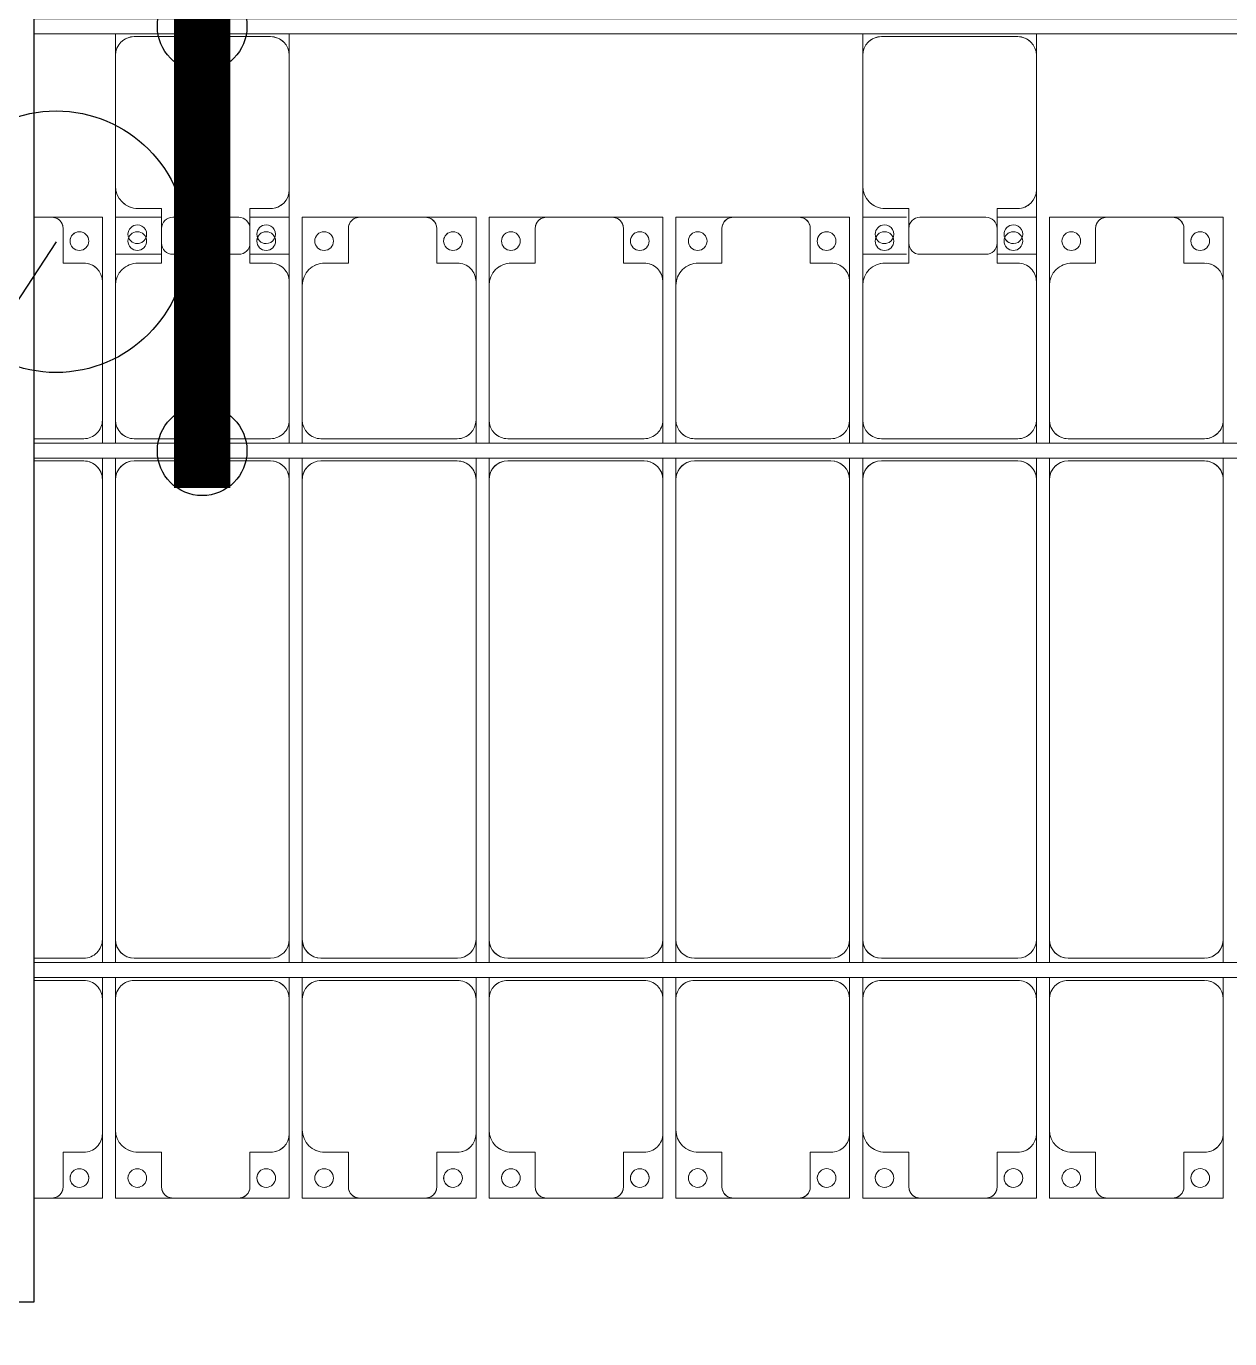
# Model space of a CAD drawing. Header units: millimetres. Extents: x -496478 to -186190, y -204059 to -87354.
# Drawn here: x -349212 to -345991, y -171095 to -167582 of the extents above; entities that cross this region are included whole.
import ezdxf

# ---------------------------------------------------------------- set-up
doc = ezdxf.new("R2010")
doc.units = ezdxf.units.MM
for name, color, linetype, lineweight in [('A-DETL-MBND', 5, 'Continuous', 9), ('A-GENM', 13, 'Continuous', 9), ('S-BEAM', 12, 'Continuous', 9)]:
    doc.layers.add(name, color=color, linetype=linetype, lineweight=lineweight)
for name, color, linetype in [('GC-BICH NEO', 6, 'Continuous'), ('GC-DAY NEO', 5, 'Continuous'), ('GC-HOP 40x60 GIA CUONG', 1, 'Continuous')]:
    doc.layers.add(name, color=color, linetype=linetype)

# ---------------------------------------------------------------- blocks, each defined once
blk = doc.blocks.new('Dải phao đi lại kèm đỡ invester - DẢI PHAO ĐI LẠI-18893-BỐ TRÍ KHUNG KẾT CẤU BÈ PIN 01')
at = {"layer": 'A-DETL-MBND', "color": 8}
for p, q in [((89588.2, 1312.2), (89540, 1312.2)), ((89588.2, 1312.2), (89723.4, 1312.2)), ((89723.4, 1312.2), (89588.2, 1312.2)), ((89723.4, 1312.2), (89723.4, 1139.7)), ((89758.4, 1312.2), (89881.8, 1312.2)), ((89758.4, 1129.7), (89758.4, 1312.2)), ((90088.2, 1312.2), (89911.8, 1312.2)), ((90118.2, 1312.2), (90223.4, 1312.2)), ((90223.4, 1312.2), (90223.4, 1139.7)), ((90258.4, 1312.2), (90411.8, 1312.2)), ((90258.4, 1129.7), (90258.4, 1312.2)), ((90411.8, 1312.2), (90258.4, 1312.2)), ((90588.2, 1312.2), (90411.8, 1312.2)), ((90588.2, 1312.2), (90723.4, 1312.2)), ((90723.4, 1312.2), (90588.2, 1312.2)), ((90723.4, 1312.2), (90723.4, 1139.7)), ((90758.4, 1312.2), (90911.8, 1312.2)), ((90758.4, 1129.7), (90758.4, 1312.2)), ((90911.8, 1312.2), (90758.4, 1312.2)), ((91088.2, 1312.2), (90911.8, 1312.2)), ((91088.2, 1312.2), (91223.4, 1312.2)), ((91223.4, 1312.2), (91088.2, 1312.2)), ((91223.4, 1312.2), (91223.4, 1139.7)), ((91258.4, 1312.2), (91411.8, 1312.2)), ((91258.4, 1129.7), (91258.4, 1312.2)), ((91411.8, 1312.2), (91258.4, 1312.2)), ((91588.2, 1312.2), (91411.8, 1312.2)), ((91588.2, 1312.2), (91723.4, 1312.2)), ((91723.4, 1312.2), (91588.2, 1312.2)), ((91723.4, 1312.2), (91723.4, 1139.7)), ((91758.4, 1312.2), (91875.5, 1312.2)), ((91758.4, 1129.7), (91758.4, 1312.2)), ((92088.2, 1312.2), (91911.8, 1312.2)), ((92118.2, 1312.2), (92223.4, 1312.2)), ((92223.4, 1312.2), (92223.4, 1139.7)), ((92258.4, 1312.2), (92411.8, 1312.2)), ((92258.4, 1129.7), (92258.4, 1312.2)), ((92411.8, 1312.2), (92258.4, 1312.2)), ((92588.2, 1312.2), (92411.8, 1312.2)), ((92588.2, 1312.2), (92723.4, 1312.2)), ((92723.4, 1312.2), (92588.2, 1312.2)), ((92723.4, 1312.2), (92723.4, 1139.7)), ((89618.2, 1189.7), (89618.2, 1282.2)), ((89881.8, 1282.2), (89881.8, 1189.7)), ((90118.2, 1189.7), (90118.2, 1282.2)), ((90381.8, 1282.2), (90381.8, 1189.7)), ((90618.2, 1189.7), (90618.2, 1282.2)), ((90881.8, 1282.2), (90881.8, 1189.7)), ((91118.2, 1189.7), (91118.2, 1282.2)), ((91381.8, 1282.2), (91381.8, 1189.7)), ((91618.2, 1189.7), (91618.2, 1282.2)), ((91881.8, 1282.2), (91881.8, 1189.7)), ((92118.2, 1189.7), (92118.2, 1282.2)), ((92381.8, 1282.2), (92381.8, 1189.7)), ((92618.2, 1189.7), (92618.2, 1282.2)), ((89673.4, 1189.7), (89618.2, 1189.7)), ((89881.8, 1189.7), (89818.4, 1189.7)), ((90173.4, 1189.7), (90118.2, 1189.7)), ((90381.8, 1189.7), (90318.4, 1189.7)), ((90673.4, 1189.7), (90618.2, 1189.7)), ((90881.8, 1189.7), (90818.4, 1189.7)), ((91173.4, 1189.7), (91118.2, 1189.7)), ((91381.8, 1189.7), (91318.4, 1189.7)), ((91673.4, 1189.7), (91618.2, 1189.7)), ((91881.8, 1189.7), (91818.4, 1189.7)), ((92173.4, 1189.7), (92118.2, 1189.7)), ((92381.8, 1189.7), (92318.4, 1189.7)), ((92673.4, 1189.7), (92618.2, 1189.7)), ((89723.4, 769.7), (89723.4, 1139.7)), ((89758.4, 1129.7), (89758.4, 769.7)), ((90223.4, 769.7), (90223.4, 1139.7)), ((90258.4, 1129.7), (90258.4, 769.7)), ((90723.4, 769.7), (90723.4, 1139.7)), ((90758.4, 1129.7), (90758.4, 769.7)), ((91223.4, 769.7), (91223.4, 1139.7)), ((91258.4, 1129.7), (91258.4, 769.7)), ((91723.4, 769.7), (91723.4, 1139.7)), ((91758.4, 1129.7), (91758.4, 769.7)), ((92223.4, 769.7), (92223.4, 1139.7)), ((92258.4, 1129.7), (92258.4, 769.7)), ((92723.4, 769.7), (92723.4, 1139.7)), ((89723.4, 769.7), (89723.4, 708)), ((89758.4, 708), (89758.4, 769.7)), ((90223.4, 769.7), (90223.4, 708)), ((90258.4, 708), (90258.4, 769.7)), ((90723.4, 769.7), (90723.4, 708)), ((90758.4, 708), (90758.4, 769.7)), ((91223.4, 769.7), (91223.4, 708)), ((91258.4, 708), (91258.4, 769.7)), ((91723.4, 769.7), (91723.4, 708)), ((91758.4, 708), (91758.4, 769.7)), ((92223.4, 769.7), (92223.4, 708)), ((92258.4, 708), (92258.4, 769.7)), ((92723.4, 769.7), (92723.4, 708)), ((89540, 719.7), (89673.4, 719.7)), ((89808.4, 719.7), (90173.4, 719.7)), ((90308.4, 719.7), (90673.4, 719.7)), ((90808.4, 719.7), (91173.4, 719.7)), ((91308.4, 719.7), (91673.4, 719.7)), ((91808.4, 719.7), (92173.4, 719.7)), ((92308.4, 719.7), (92673.4, 719.7)), ((89723.4, 668), (89723.4, 610.3)), ((89758.4, 610.3), (89758.4, 668)), ((90223.4, 668), (90223.4, 610.3)), ((90258.4, 610.3), (90258.4, 668)), ((90723.4, 668), (90723.4, 610.3)), ((90758.4, 610.3), (90758.4, 668)), ((91223.4, 668), (91223.4, 610.3)), ((91258.4, 610.3), (91258.4, 668)), ((91723.4, 668), (91723.4, 610.3)), ((91758.4, 610.3), (91758.4, 668)), ((92223.4, 668), (92223.4, 610.3)), ((92258.4, 610.3), (92258.4, 668)), ((92723.4, 668), (92723.4, 610.3)), ((89673.4, 660.3), (89540, 660.3)), ((90173.4, 660.3), (89808.4, 660.3)), ((90673.4, 660.3), (90308.4, 660.3)), ((91173.4, 660.3), (90808.4, 660.3)), ((91673.4, 660.3), (91308.4, 660.3)), ((92173.4, 660.3), (91808.4, 660.3)), ((92673.4, 660.3), (92308.4, 660.3)), ((89723.4, -620.3), (89723.4, 610.3)), ((89758.4, 610.3), (89758.4, -620.3)), ((90223.4, -620.3), (90223.4, 610.3)), ((90258.4, 610.3), (90258.4, -620.3)), ((90723.4, -620.3), (90723.4, 610.3)), ((90758.4, 610.3), (90758.4, -620.3)), ((91223.4, -620.3), (91223.4, 610.3)), ((91258.4, 610.3), (91258.4, -620.3)), ((91723.4, -620.3), (91723.4, 610.3)), ((91758.4, 610.3), (91758.4, -620.3)), ((92223.4, -620.3), (92223.4, 610.3)), ((92258.4, 610.3), (92258.4, -620.3)), ((92723.4, -620.3), (92723.4, 610.3)), ((89723.4, -620.3), (89723.4, -682)), ((89758.4, -682), (89758.4, -620.3)), ((90223.4, -620.3), (90223.4, -682)), ((90258.4, -682), (90258.4, -620.3)), ((90723.4, -620.3), (90723.4, -682)), ((90758.4, -682), (90758.4, -620.3)), ((91223.4, -620.3), (91223.4, -682)), ((91258.4, -682), (91258.4, -620.3)), ((91723.4, -620.3), (91723.4, -682)), ((91758.4, -682), (91758.4, -620.3)), ((92223.4, -620.3), (92223.4, -682)), ((92258.4, -682), (92258.4, -620.3)), ((92723.4, -620.3), (92723.4, -682)), ((89540, -670.3), (89673.4, -670.3)), ((89808.4, -670.3), (90173.4, -670.3)), ((90308.4, -670.3), (90673.4, -670.3)), ((90808.4, -670.3), (91173.4, -670.3)), ((91308.4, -670.3), (91673.4, -670.3)), ((91808.4, -670.3), (92173.4, -670.3)), ((92308.4, -670.3), (92673.4, -670.3)), ((89673.4, -729.7), (89540, -729.7)), ((89723.4, -722), (89723.4, -779.7)), ((89758.4, -779.7), (89758.4, -722)), ((90173.4, -729.7), (89808.4, -729.7)), ((90223.4, -722), (90223.4, -779.7)), ((90258.4, -779.7), (90258.4, -722)), ((90673.4, -729.7), (90308.4, -729.7)), ((90723.4, -722), (90723.4, -779.7)), ((90758.4, -779.7), (90758.4, -722)), ((91173.4, -729.7), (90808.4, -729.7)), ((91223.4, -722), (91223.4, -779.7)), ((91258.4, -779.7), (91258.4, -722)), ((91673.4, -729.7), (91308.4, -729.7)), ((91723.4, -722), (91723.4, -779.7)), ((91758.4, -779.7), (91758.4, -722)), ((92173.4, -729.7), (91808.4, -729.7)), ((92223.4, -722), (92223.4, -779.7)), ((92258.4, -779.7), (92258.4, -722)), ((92673.4, -729.7), (92308.4, -729.7)), ((92723.4, -722), (92723.4, -779.7)), ((89723.4, -1139.7), (89723.4, -779.7)), ((89758.4, -779.7), (89758.4, -1129.7)), ((90223.4, -1139.7), (90223.4, -779.7)), ((90258.4, -779.7), (90258.4, -1129.7)), ((90723.4, -1139.7), (90723.4, -779.7)), ((90758.4, -779.7), (90758.4, -1129.7)), ((91223.4, -1139.7), (91223.4, -779.7)), ((91258.4, -779.7), (91258.4, -1129.7)), ((91723.4, -1139.7), (91723.4, -779.7)), ((91758.4, -779.7), (91758.4, -1129.7)), ((92223.4, -1139.7), (92223.4, -779.7)), ((92258.4, -779.7), (92258.4, -1129.7)), ((92723.4, -1139.7), (92723.4, -779.7)), ((89723.4, -1139.7), (89723.4, -1312.2)), ((89758.4, -1312.2), (89758.4, -1129.7)), ((90223.4, -1139.7), (90223.4, -1312.2)), ((90258.4, -1312.2), (90258.4, -1129.7)), ((90723.4, -1139.7), (90723.4, -1312.2)), ((90758.4, -1312.2), (90758.4, -1129.7)), ((91223.4, -1139.7), (91223.4, -1312.2)), ((91258.4, -1312.2), (91258.4, -1129.7)), ((91723.4, -1139.7), (91723.4, -1312.2)), ((91758.4, -1312.2), (91758.4, -1129.7)), ((92223.4, -1139.7), (92223.4, -1312.2)), ((92258.4, -1312.2), (92258.4, -1129.7)), ((92723.4, -1139.7), (92723.4, -1312.2)), ((89618.2, -1282.2), (89618.2, -1189.7)), ((89618.2, -1189.7), (89673.4, -1189.7)), ((89818.4, -1189.7), (89881.8, -1189.7)), ((89881.8, -1189.7), (89881.8, -1282.2)), ((90118.2, -1282.2), (90118.2, -1189.7)), ((90118.2, -1189.7), (90173.4, -1189.7)), ((90318.4, -1189.7), (90381.8, -1189.7)), ((90381.8, -1189.7), (90381.8, -1282.2)), ((90618.2, -1282.2), (90618.2, -1189.7)), ((90618.2, -1189.7), (90673.4, -1189.7)), ((90818.4, -1189.7), (90881.8, -1189.7)), ((90881.8, -1189.7), (90881.8, -1282.2)), ((91118.2, -1282.2), (91118.2, -1189.7)), ((91118.2, -1189.7), (91173.4, -1189.7)), ((91318.4, -1189.7), (91381.8, -1189.7)), ((91381.8, -1189.7), (91381.8, -1282.2)), ((91618.2, -1282.2), (91618.2, -1189.7)), ((91618.2, -1189.7), (91673.4, -1189.7)), ((91818.4, -1189.7), (91881.8, -1189.7)), ((91881.8, -1189.7), (91881.8, -1282.2)), ((92118.2, -1282.2), (92118.2, -1189.7)), ((92118.2, -1189.7), (92173.4, -1189.7)), ((92318.4, -1189.7), (92381.8, -1189.7)), ((92381.8, -1189.7), (92381.8, -1282.2)), ((92618.2, -1282.2), (92618.2, -1189.7)), ((92618.2, -1189.7), (92673.4, -1189.7)), ((89540, -1312.2), (89588.2, -1312.2)), ((89723.4, -1312.2), (89588.2, -1312.2)), ((89588.2, -1312.2), (89723.4, -1312.2)), ((89911.8, -1312.2), (89758.4, -1312.2)), ((89758.4, -1312.2), (89911.8, -1312.2)), ((89911.8, -1312.2), (90088.2, -1312.2)), ((90223.4, -1312.2), (90088.2, -1312.2)), ((90088.2, -1312.2), (90223.4, -1312.2)), ((90411.8, -1312.2), (90258.4, -1312.2)), ((90258.4, -1312.2), (90411.8, -1312.2)), ((90411.8, -1312.2), (90588.2, -1312.2)), ((90723.4, -1312.2), (90588.2, -1312.2)), ((90588.2, -1312.2), (90723.4, -1312.2)), ((90911.8, -1312.2), (90758.4, -1312.2)), ((90758.4, -1312.2), (90911.8, -1312.2)), ((90911.8, -1312.2), (91088.2, -1312.2)), ((91223.4, -1312.2), (91088.2, -1312.2)), ((91088.2, -1312.2), (91223.4, -1312.2)), ((91411.8, -1312.2), (91258.4, -1312.2)), ((91258.4, -1312.2), (91411.8, -1312.2)), ((91411.8, -1312.2), (91588.2, -1312.2)), ((91723.4, -1312.2), (91588.2, -1312.2)), ((91588.2, -1312.2), (91723.4, -1312.2)), ((91911.8, -1312.2), (91758.4, -1312.2)), ((91758.4, -1312.2), (91911.8, -1312.2)), ((91911.8, -1312.2), (92088.2, -1312.2)), ((92223.4, -1312.2), (92088.2, -1312.2)), ((92088.2, -1312.2), (92223.4, -1312.2)), ((92411.8, -1312.2), (92258.4, -1312.2)), ((92258.4, -1312.2), (92411.8, -1312.2)), ((92411.8, -1312.2), (92588.2, -1312.2)), ((92723.4, -1312.2), (92588.2, -1312.2)), ((92588.2, -1312.2), (92723.4, -1312.2))]:
    blk.add_line(p, q, dxfattribs=at)
for centre, radius, start, end in [((89588.2, 1282.2), 30, 360, 90), ((89588.2, 1282.2), 30, 75, 90), ((89588.2, 1282.2), 30, 15, 90), ((89588.2, 1282.2), 30, 75, 90), ((89911.8, 1282.2), 30, 90, 180), ((90088.2, 1282.2), 30, 0, 90), ((90411.8, 1282.2), 30, 90, 180), ((90411.8, 1282.2), 30, 90, 165), ((90411.8, 1282.2), 30, 90, 105), ((90411.8, 1282.2), 30, 90, 105), ((90588.2, 1282.2), 30, 0, 90), ((90588.2, 1282.2), 30, 75, 90), ((90588.2, 1282.2), 30, 15, 90), ((90588.2, 1282.2), 30, 75, 90), ((90911.8, 1282.2), 30, 90, 180), ((90911.8, 1282.2), 30, 90, 165), ((90911.8, 1282.2), 30, 90, 105), ((90911.8, 1282.2), 30, 90, 105), ((91088.2, 1282.2), 30, 360, 90), ((91088.2, 1282.2), 30, 75, 90), ((91088.2, 1282.2), 30, 15, 90), ((91088.2, 1282.2), 30, 75, 90), ((91411.8, 1282.2), 30, 90, 180), ((91411.8, 1282.2), 30, 90, 165), ((91411.8, 1282.2), 30, 90, 105), ((91411.8, 1282.2), 30, 90, 105), ((91588.2, 1282.2), 30, 0, 90), ((91588.2, 1282.2), 30, 75, 90), ((91588.2, 1282.2), 30, 15, 90), ((91588.2, 1282.2), 30, 75, 90), ((91911.8, 1282.2), 30, 90, 180), ((92088.2, 1282.2), 30, 0, 90), ((92411.8, 1282.2), 30, 90, 180), ((92411.8, 1282.2), 30, 90, 165), ((92411.8, 1282.2), 30, 90, 105), ((92411.8, 1282.2), 30, 90, 105), ((92588.2, 1282.2), 30, 360, 90), ((92588.2, 1282.2), 30, 75, 90), ((92588.2, 1282.2), 30, 15, 90), ((92588.2, 1282.2), 30, 75, 90), ((89661.8, 1248.6), 25, 90, 270), ((89661.8, 1248.6), 25, 120, 135), ((89661.8, 1248.6), 25, 90, 105), ((89661.8, 1248.6), 25, 270, 90), ((89816.8, 1248.6), 25, 90, 270), ((89816.8, 1248.6), 25, 270, 90), ((90161.8, 1248.6), 25, 90, 270), ((90161.8, 1248.6), 25, 120, 135), ((90161.8, 1248.6), 25, 90, 105), ((90161.8, 1248.6), 25, 270, 90), ((90316.8, 1248.6), 25, 90, 270), ((90316.8, 1248.6), 25, 270, 90), ((90661.8, 1248.6), 25, 90, 270), ((90661.8, 1248.6), 25, 120, 135), ((90661.8, 1248.6), 25, 90, 105), ((90661.8, 1248.6), 25, 270, 90), ((90816.8, 1248.6), 25, 90, 270), ((90816.8, 1248.6), 25, 270, 90), ((91161.8, 1248.6), 25, 90, 270), ((91161.8, 1248.6), 25, 120, 135), ((91161.8, 1248.6), 25, 90, 105), ((91161.8, 1248.6), 25, 270, 90), ((91316.8, 1248.6), 25, 90, 270), ((91316.8, 1248.6), 25, 270, 90), ((91661.8, 1248.6), 25, 90, 270), ((91661.8, 1248.6), 25, 120, 135), ((91661.8, 1248.6), 25, 90, 105), ((91661.8, 1248.6), 25, 270, 90), ((91816.8, 1248.6), 25, 90, 270), ((91816.8, 1248.6), 25, 270, 90), ((92161.8, 1248.6), 25, 90, 270), ((92161.8, 1248.6), 25, 120, 135), ((92161.8, 1248.6), 25, 90, 105), ((92161.8, 1248.6), 25, 270, 90), ((92316.8, 1248.6), 25, 90, 270), ((92316.8, 1248.6), 25, 270, 90), ((92661.8, 1248.6), 25, 90, 270), ((92661.8, 1248.6), 25, 120, 135), ((92661.8, 1248.6), 25, 90, 105), ((92661.8, 1248.6), 25, 270, 90), ((89661.8, 1248.6), 25, 150, 180), ((90161.8, 1248.6), 25, 150, 180), ((90661.8, 1248.6), 25, 150, 180), ((91161.8, 1248.6), 25, 150, 180), ((91661.8, 1248.6), 25, 150, 180), ((92161.8, 1248.6), 25, 150, 180), ((92661.8, 1248.6), 25, 150, 180), ((89673.4, 1139.7), 50, 0, 90), ((89673.4, 1139.7), 50, 45, 90), ((89818.4, 1129.7), 60, 90, 180), ((89818.4, 1129.7), 60, 90, 135), ((90173.4, 1139.7), 50, 360, 90), ((90173.4, 1139.7), 50, 45, 90), ((90318.4, 1129.7), 60, 90, 180), ((90318.4, 1129.7), 60, 90, 135), ((90673.4, 1139.7), 50, 360, 90), ((90673.4, 1139.7), 50, 45, 90), ((90818.4, 1129.7), 60, 90, 180), ((90818.4, 1129.7), 60, 90, 135), ((91173.4, 1139.7), 50, 0, 90), ((91173.4, 1139.7), 50, 45, 90), ((91318.4, 1129.7), 60, 90, 180), ((91318.4, 1129.7), 60, 90, 135), ((91673.4, 1139.7), 50, 360, 90), ((91673.4, 1139.7), 50, 45, 90), ((91818.4, 1129.7), 60, 90, 180), ((91818.4, 1129.7), 60, 90, 135), ((92173.4, 1139.7), 50, 360, 90), ((92173.4, 1139.7), 50, 45, 90), ((92318.4, 1129.7), 60, 90, 180), ((92318.4, 1129.7), 60, 90, 135), ((92673.4, 1139.7), 50, 0, 90), ((92673.4, 1139.7), 50, 45, 84.2134), ((89673.4, 769.7), 50, 270, 0), ((89808.4, 769.7), 50, 180, 270), ((90173.4, 769.7), 50, 270, 0), ((90308.4, 769.7), 50, 180, 270), ((90673.4, 769.7), 50, 270, 360), ((90808.4, 769.7), 50, 180, 270), ((91173.4, 769.7), 50, 270, 0), ((91308.4, 769.7), 50, 180, 270), ((91673.4, 769.7), 50, 270, 360), ((91808.4, 769.7), 50, 180, 270), ((92173.4, 769.7), 50, 270, 360), ((92308.4, 769.7), 50, 180, 270), ((92673.4, 769.7), 50, 270, 0), ((89673.4, 769.7), 50, 270, 315), ((89808.4, 769.7), 50, 225, 270), ((90173.4, 769.7), 50, 270, 315), ((90308.4, 769.7), 50, 225, 270), ((90673.4, 769.7), 50, 270, 315), ((90808.4, 769.7), 50, 225, 270), ((91173.4, 769.7), 50, 270, 315), ((91308.4, 769.7), 50, 225, 270), ((91673.4, 769.7), 50, 270, 315), ((91808.4, 769.7), 50, 225, 270), ((92173.4, 769.7), 50, 270, 315), ((92308.4, 769.7), 50, 225, 270), ((92673.4, 769.7), 50, 275.7794, 315), ((89673.4, 610.3), 50, 360, 90), ((89673.4, 610.3), 50, 15, 90), ((89808.4, 610.3), 50, 90, 180), ((89808.4, 610.3), 50, 105, 180), ((90173.4, 610.3), 50, 0, 90), ((90173.4, 610.3), 50, 15, 90), ((90308.4, 610.3), 50, 90, 180), ((90308.4, 610.3), 50, 141.6428, 180), ((90308.4, 610.3), 50, 105, 135), ((90673.4, 610.3), 50, 360, 90), ((90673.4, 610.3), 50, 15, 90), ((90808.4, 610.3), 50, 90, 180), ((90808.4, 610.3), 50, 105, 180), ((91173.4, 610.3), 50, 0, 90), ((91173.4, 610.3), 50, 15, 90), ((91308.4, 610.3), 50, 90, 180), ((91308.4, 610.3), 50, 105, 180), ((91673.4, 610.3), 50, 0, 90), ((91673.4, 610.3), 50, 15, 90), ((91808.4, 610.3), 50, 90, 180), ((91808.4, 610.3), 50, 105, 180), ((92173.4, 610.3), 50, 0, 90), ((92173.4, 610.3), 50, 15, 90), ((92308.4, 610.3), 50, 90, 180), ((92308.4, 610.3), 50, 105, 180), ((92673.4, 610.3), 50, 360, 90), ((92673.4, 610.3), 50, 15, 84.2215), ((89673.4, -620.3), 50, 270, 0), ((89673.4, -620.3), 50, 270, 0), ((89808.4, -620.3), 50, 180, 270), ((90173.4, -620.3), 50, 270, 360), ((90173.4, -620.3), 50, 270, 360), ((90308.4, -620.3), 50, 180, 270), ((90673.4, -620.3), 50, 270, 360), ((90673.4, -620.3), 50, 270, 360), ((90808.4, -620.3), 50, 180, 270), ((91173.4, -620.3), 50, 270, 360), ((91173.4, -620.3), 50, 270, 360), ((91308.4, -620.3), 50, 180, 270), ((91673.4, -620.3), 50, 270, 360), ((91673.4, -620.3), 50, 270, 360), ((91808.4, -620.3), 50, 180, 270), ((92173.4, -620.3), 50, 270, 360), ((92173.4, -620.3), 50, 270, 360), ((92308.4, -620.3), 50, 180, 270), ((92673.4, -620.3), 50, 270, 360), ((92673.4, -620.3), 50, 275.7581, 360), ((89808.4, -620.3), 50, 195, 270), ((90308.4, -620.3), 50, 195, 270), ((90808.4, -620.3), 50, 195, 270), ((91308.4, -620.3), 50, 195, 270), ((91808.4, -620.3), 50, 195, 270), ((92308.4, -620.3), 50, 195, 270), ((89673.4, -779.7), 50, 360, 90), ((89673.4, -779.7), 50, 45, 90), ((89808.4, -779.7), 50, 90, 180), ((89808.4, -779.7), 50, 90, 135), ((90173.4, -779.7), 50, 0, 90), ((90173.4, -779.7), 50, 45, 90), ((90308.4, -779.7), 50, 90, 180), ((90308.4, -779.7), 50, 90, 135), ((90673.4, -779.7), 50, 360, 90), ((90673.4, -779.7), 50, 45, 90), ((90808.4, -779.7), 50, 90, 180), ((90808.4, -779.7), 50, 90, 135), ((91173.4, -779.7), 50, 360, 90), ((91173.4, -779.7), 50, 45, 90), ((91308.4, -779.7), 50, 90, 180), ((91308.4, -779.7), 50, 90, 135), ((91673.4, -779.7), 50, 0, 90), ((91673.4, -779.7), 50, 45, 90), ((91808.4, -779.7), 50, 90, 180), ((91808.4, -779.7), 50, 90, 135), ((92173.4, -779.7), 50, 360, 90), ((92173.4, -779.7), 50, 45, 90), ((92308.4, -779.7), 50, 90, 180), ((92308.4, -779.7), 50, 90, 135), ((92673.4, -779.7), 50, 0, 90), ((92673.4, -779.7), 50, 45, 84.2428), ((89673.4, -1139.7), 50, 270, 0), ((89818.4, -1129.7), 60, 180, 270), ((90173.4, -1139.7), 50, 270, 360), ((90318.4, -1129.7), 60, 180, 270), ((90673.4, -1139.7), 50, 270, 360), ((90818.4, -1129.7), 60, 180, 270), ((91173.4, -1139.7), 50, 270, 0), ((91318.4, -1129.7), 60, 180, 270), ((91673.4, -1139.7), 50, 270, 0), ((91818.4, -1129.7), 60, 180, 270), ((92173.4, -1139.7), 50, 270, 360), ((92318.4, -1129.7), 60, 180, 270), ((92673.4, -1139.7), 50, 270, 0), ((89673.4, -1139.7), 50, 270, 315), ((89818.4, -1129.7), 60, 225, 270), ((90173.4, -1139.7), 50, 270, 315), ((90318.4, -1129.7), 60, 225, 270), ((90673.4, -1139.7), 50, 270, 315), ((90818.4, -1129.7), 60, 225, 270), ((91173.4, -1139.7), 50, 270, 315), ((91318.4, -1129.7), 60, 225, 270), ((91673.4, -1139.7), 50, 270, 315), ((91818.4, -1129.7), 60, 225, 270), ((92173.4, -1139.7), 50, 270, 315), ((92318.4, -1129.7), 60, 225, 270), ((92673.4, -1139.7), 50, 275.7501, 315), ((89661.8, -1258.6), 25, 90, 270), ((89661.8, -1258.6), 25, 165, 270), ((89661.8, -1258.6), 25, 270, 90), ((89661.8, -1258.6), 25, 0, 15), ((89816.8, -1258.6), 25, 90, 270), ((89816.8, -1258.6), 25, 165, 180), ((89816.8, -1258.6), 25, 270, 90), ((90161.8, -1258.6), 25, 90, 270), ((90161.8, -1258.6), 25, 165, 270), ((90161.8, -1258.6), 25, 270, 90), ((90161.8, -1258.6), 25, 0, 15), ((90316.8, -1258.6), 25, 90, 270), ((90316.8, -1258.6), 25, 165, 180), ((90316.8, -1258.6), 25, 270, 90), ((90661.8, -1258.6), 25, 90, 270), ((90661.8, -1258.6), 25, 165, 270), ((90661.8, -1258.6), 25, 270, 90), ((90661.8, -1258.6), 25, 360, 15), ((90816.8, -1258.6), 25, 90, 270), ((90816.8, -1258.6), 25, 165, 180), ((90816.8, -1258.6), 25, 270, 90), ((91161.8, -1258.6), 25, 90, 270), ((91161.8, -1258.6), 25, 165, 270), ((91161.8, -1258.6), 25, 270, 90), ((91161.8, -1258.6), 25, 0, 15), ((91316.8, -1258.6), 25, 90, 270), ((91316.8, -1258.6), 25, 165, 180), ((91316.8, -1258.6), 25, 270, 90), ((91661.8, -1258.6), 25, 90, 270), ((91661.8, -1258.6), 25, 165, 270), ((91661.8, -1258.6), 25, 270, 90), ((91661.8, -1258.6), 25, 0, 15), ((91816.8, -1258.6), 25, 90, 270), ((91816.8, -1258.6), 25, 165, 180), ((91816.8, -1258.6), 25, 270, 90), ((92161.8, -1258.6), 25, 90, 270), ((92161.8, -1258.6), 25, 165, 270), ((92161.8, -1258.6), 25, 270, 90), ((92161.8, -1258.6), 25, 360, 15), ((92316.8, -1258.6), 25, 90, 270), ((92316.8, -1258.6), 25, 165, 180), ((92316.8, -1258.6), 25, 270, 90), ((92661.8, -1258.6), 25, 90, 270), ((92661.8, -1258.6), 25, 165, 270), ((92661.8, -1258.6), 25, 270, 90), ((92661.8, -1258.6), 25, 0, 15), ((89588.2, -1282.2), 30, 270, 0), ((89588.2, -1282.2), 30, 270, 345), ((89588.2, -1282.2), 30, 315, 330), ((89588.2, -1282.2), 30, 315, 330), ((89816.8, -1258.6), 25, 270, 285), ((89911.8, -1282.2), 30, 180, 270), ((89911.8, -1282.2), 30, 195, 270), ((90088.2, -1282.2), 30, 270, 360), ((90088.2, -1282.2), 30, 270, 345), ((90088.2, -1282.2), 30, 315, 330), ((90088.2, -1282.2), 30, 315, 330), ((90316.8, -1258.6), 25, 270, 285), ((90411.8, -1282.2), 30, 180, 270), ((90411.8, -1282.2), 30, 195, 270), ((90588.2, -1282.2), 30, 270, 360), ((90588.2, -1282.2), 30, 270, 345), ((90588.2, -1282.2), 30, 315, 330), ((90588.2, -1282.2), 30, 315, 330), ((90816.8, -1258.6), 25, 270, 285), ((90911.8, -1282.2), 30, 180, 270), ((90911.8, -1282.2), 30, 195, 270), ((91088.2, -1282.2), 30, 270, 0), ((91088.2, -1282.2), 30, 270, 345), ((91088.2, -1282.2), 30, 315, 330), ((91088.2, -1282.2), 30, 315, 330), ((91316.8, -1258.6), 25, 270, 285), ((91411.8, -1282.2), 30, 180, 270), ((91411.8, -1282.2), 30, 195, 270), ((91588.2, -1282.2), 30, 270, 0), ((91588.2, -1282.2), 30, 270, 345), ((91588.2, -1282.2), 30, 315, 330), ((91588.2, -1282.2), 30, 315, 330), ((91816.8, -1258.6), 25, 270, 285), ((91911.8, -1282.2), 30, 180, 270), ((91911.8, -1282.2), 30, 195, 270), ((92088.2, -1282.2), 30, 270, 0), ((92088.2, -1282.2), 30, 270, 345), ((92088.2, -1282.2), 30, 315, 330), ((92088.2, -1282.2), 30, 315, 330), ((92316.8, -1258.6), 25, 270, 285), ((92411.8, -1282.2), 30, 180, 270), ((92411.8, -1282.2), 30, 195, 270), ((92588.2, -1282.2), 30, 270, 360), ((92588.2, -1282.2), 30, 270, 345), ((92588.2, -1282.2), 30, 315, 330), ((92588.2, -1282.2), 30, 315, 330), ((89588.2, -1282.2), 30, 270, 285), ((89588.2, -1282.2), 30, 270, 285), ((89911.8, -1282.2), 30, 255, 270), ((89911.8, -1282.2), 30, 255, 270), ((90088.2, -1282.2), 30, 270, 285), ((90088.2, -1282.2), 30, 270, 285), ((90411.8, -1282.2), 30, 255, 270), ((90411.8, -1282.2), 30, 255, 270), ((90588.2, -1282.2), 30, 270, 285), ((90588.2, -1282.2), 30, 270, 285), ((90911.8, -1282.2), 30, 255, 270), ((90911.8, -1282.2), 30, 255, 270), ((91088.2, -1282.2), 30, 270, 285), ((91088.2, -1282.2), 30, 270, 285), ((91411.8, -1282.2), 30, 255, 270), ((91411.8, -1282.2), 30, 255, 270), ((91588.2, -1282.2), 30, 270, 285), ((91588.2, -1282.2), 30, 270, 285), ((91911.8, -1282.2), 30, 255, 270), ((91911.8, -1282.2), 30, 255, 270), ((92088.2, -1282.2), 30, 270, 285), ((92088.2, -1282.2), 30, 270, 285), ((92411.8, -1282.2), 30, 255, 270), ((92411.8, -1282.2), 30, 255, 270), ((92588.2, -1282.2), 30, 270, 285), ((92588.2, -1282.2), 30, 270, 285)]:
    blk.add_arc(centre, radius, start, end, dxfattribs=at)
blk = doc.blocks.new('Dai phao do pin - DẢI PHAO ĐỠ PIN-V46-BỐ TRÍ KHUNG KẾT CẤU BÈ PIN 01')
at = {"layer": 'A-DETL-MBND', "color": 8}
for p, q in [((-1312.2, 241.6), (-1129.7, 241.6)), ((-1312.2, 118.2), (-1312.2, 241.6)), ((-779.7, 241.6), (-1129.7, 241.6)), ((-779.7, 241.6), (-722, 241.6)), ((-1189.7, 181.6), (-1189.7, 118.2)), ((-729.7, -173.4), (-729.7, 191.6)), ((-1189.7, 118.2), (-1282.2, 118.2)), ((-1312.2, 88.2), (-1312.2, -88.2)), ((-1312.2, -223.4), (-1312.2, -118.2)), ((-1282.2, -118.2), (-1189.7, -118.2)), ((-1189.7, -118.2), (-1189.7, -173.4)), ((-1139.7, -223.4), (-1312.2, -223.4)), ((-1139.7, -223.4), (-779.7, -223.4)), ((-722, -223.4), (-779.7, -223.4))]:
    blk.add_line(p, q, dxfattribs=at)
for centre, radius, start, end in [((-1129.7, 181.6), 60, 90, 180), ((-1129.7, 181.6), 60, 135, 180), ((-779.7, 191.6), 50, 360, 90), ((-779.7, 191.6), 50, 360, 45), ((-1258.6, 183.2), 25, 0, 180), ((-1258.6, 183.2), 25, 180, 0), ((-1258.6, 183.2), 25, 180, 195), ((-1282.2, 88.2), 30, 90, 180), ((-1282.2, -88.2), 30, 180, 270), ((-1258.6, -161.8), 25, 0, 180), ((-1258.6, -161.8), 25, 105, 180), ((-1258.6, -161.8), 25, 180, 0), ((-1139.7, -173.4), 50, 180, 270), ((-1139.7, -173.4), 50, 180, 225), ((-779.7, -173.4), 50, 270, 360), ((-779.7, -173.4), 50, 315, 360)]:
    blk.add_arc(centre, radius, start, end, dxfattribs=at)
blk = doc.blocks.new('Dai phao do pin - DẢI PHAO ĐỠ PIN-V47-BỐ TRÍ KHUNG KẾT CẤU BÈ PIN 01')
at = {"layer": 'A-DETL-MBND', "color": 8}
for p, q in [((-1312.2, 241.6), (-1129.7, 241.6)), ((-1312.2, 124.5), (-1312.2, 241.6)), ((-779.7, 241.6), (-1129.7, 241.6)), ((-779.7, 241.6), (-722, 241.6)), ((-1189.7, 181.6), (-1189.7, 118.2)), ((-729.7, -173.4), (-729.7, 191.6)), ((-1189.7, 118.2), (-1282.2, 118.2)), ((-1312.2, 88.2), (-1312.2, -88.2)), ((-1312.2, -223.4), (-1312.2, -118.2)), ((-1282.2, -118.2), (-1189.7, -118.2)), ((-1189.7, -118.2), (-1189.7, -173.4)), ((-1139.7, -223.4), (-1312.2, -223.4)), ((-1139.7, -223.4), (-779.7, -223.4)), ((-722, -223.4), (-779.7, -223.4))]:
    blk.add_line(p, q, dxfattribs=at)
for centre, radius, start, end in [((-1129.7, 181.6), 60, 90, 180), ((-1129.7, 181.6), 60, 135, 180), ((-779.7, 191.6), 50, 360, 90), ((-779.7, 191.6), 50, 360, 45), ((-1258.6, 183.2), 25, 0, 180), ((-1258.6, 183.2), 25, 180, 0), ((-1258.6, 183.2), 25, 180, 195), ((-1282.2, 88.2), 30, 90, 180), ((-1282.2, -88.2), 30, 180, 270), ((-1258.6, -161.8), 25, 0, 180), ((-1258.6, -161.8), 25, 105, 180), ((-1258.6, -161.8), 25, 180, 0), ((-1139.7, -173.4), 50, 180, 270), ((-1139.7, -173.4), 50, 180, 225), ((-779.7, -173.4), 50, 270, 360), ((-779.7, -173.4), 50, 315, 360)]:
    blk.add_arc(centre, radius, start, end, dxfattribs=at)
blk = doc.blocks.new('Dầm C52 - Dầm C52-V86-BỐ TRÍ KHUNG KẾT CẤU BÈ PIN 01')
at = {"layer": 'S-BEAM', "color": 1}
for p, q in [((-46610.9, 20), (-40650.9, 20)), ((-40650.9, -20), (-46610.9, -20))]:
    blk.add_line(p, q, dxfattribs=at)
blk = doc.blocks.new('Dầm C52 - Hộp 40x60-24147-BỐ TRÍ KHUNG KẾT CẤU BÈ PIN 01')
at = {"layer": 'S-BEAM', "color": 3, "lineweight": 25}
for p, q in [((-37857.1, -20), (-37857.1, 20)), ((37857.1, -20), (-37857.1, -20))]:
    blk.add_line(p, q, dxfattribs=at)
blk = doc.blocks.new('HOBANMONG_BEPIN 1_rvt-1-BỐ TRÍ KHUNG KẾT CẤU BÈ PIN 01')
at = {"layer": 'A-GENM', "lineweight": 9}
for name, p, rotation in [('Dai phao do pin - DẢI PHAO ĐỠ PIN-V46-BỐ TRÍ KHUNG KẾT CẤU BÈ PIN 01', (-348731.7, -166880.5), 90.00075860989342), ('Dai phao do pin - DẢI PHAO ĐỠ PIN-V47-BỐ TRÍ KHUNG KẾT CẤU BÈ PIN 01', (-346731.7, -166880.5), 90.00075860989342), ('Dải phao đi lại kèm đỡ invester - DẢI PHAO ĐI LẠI-18893-BỐ TRÍ KHUNG KẾT CẤU BÈ PIN 01', (-438731.7, -169407.1), 0.0007586099545854)]:
    blk.add_blockref(name, p, dxfattribs=dict(at, rotation=rotation))
at = {"layer": 'S-BEAM', "lineweight": 9}
for name, p, rotation in [('Dầm C52 - Hộp 40x60-24147-BỐ TRÍ KHUNG KẾT CẤU BÈ PIN 01', (-349212.2, -133139.7), 90.00075860989166), ('Dầm C52 - Dầm C52-V86-BỐ TRÍ KHUNG KẾT CẤU BÈ PIN 01', (-389842.6, -167583), 180.0007586094741), ('Dầm C52 - Dầm C52-V86-BỐ TRÍ KHUNG KẾT CẤU BÈ PIN 01', (-389842.6, -168718.4), 180.0007586094741), ('Dầm C52 - Dầm C52-V86-BỐ TRÍ KHUNG KẾT CẤU BÈ PIN 01', (-389842.5, -170108.4), 180.0007586094741)]:
    blk.add_blockref(name, p, dxfattribs=dict(at, rotation=rotation))

msp = doc.modelspace()

# ---------------------------------------------------------------- linework, layer by layer
at = {"layer": 'GC-BICH NEO'}
msp.add_circle((-349132.4, -168159), 350, dxfattribs=at)
at = {"layer": 'GC-DAY NEO'}
msp.add_line((-349132.4, -168159), (-353509.2, -174855.5), dxfattribs=at)
at = {"layer": 'GC-HOP 40x60 GIA CUONG', "const_width": 150}
msp.add_lwpolyline([(-348741.3, -168818.4), (-348741.3, -153818.4)], dxfattribs=at)
at = {"layer": 'GC-HOP 40x60 GIA CUONG'}
for centre in [(-348741.3, -167583), (-348741.3, -168718.4)]:
    msp.add_circle(centre, 120, dxfattribs=at)

# ---------------------------------------------------------------- block references
at = {"lineweight": 5}
msp.add_blockref('HOBANMONG_BEPIN 1_rvt-1-BỐ TRÍ KHUNG KẾT CẤU BÈ PIN 01', (0, 0), dxfattribs=at)

doc.saveas('drawing.dxf')
